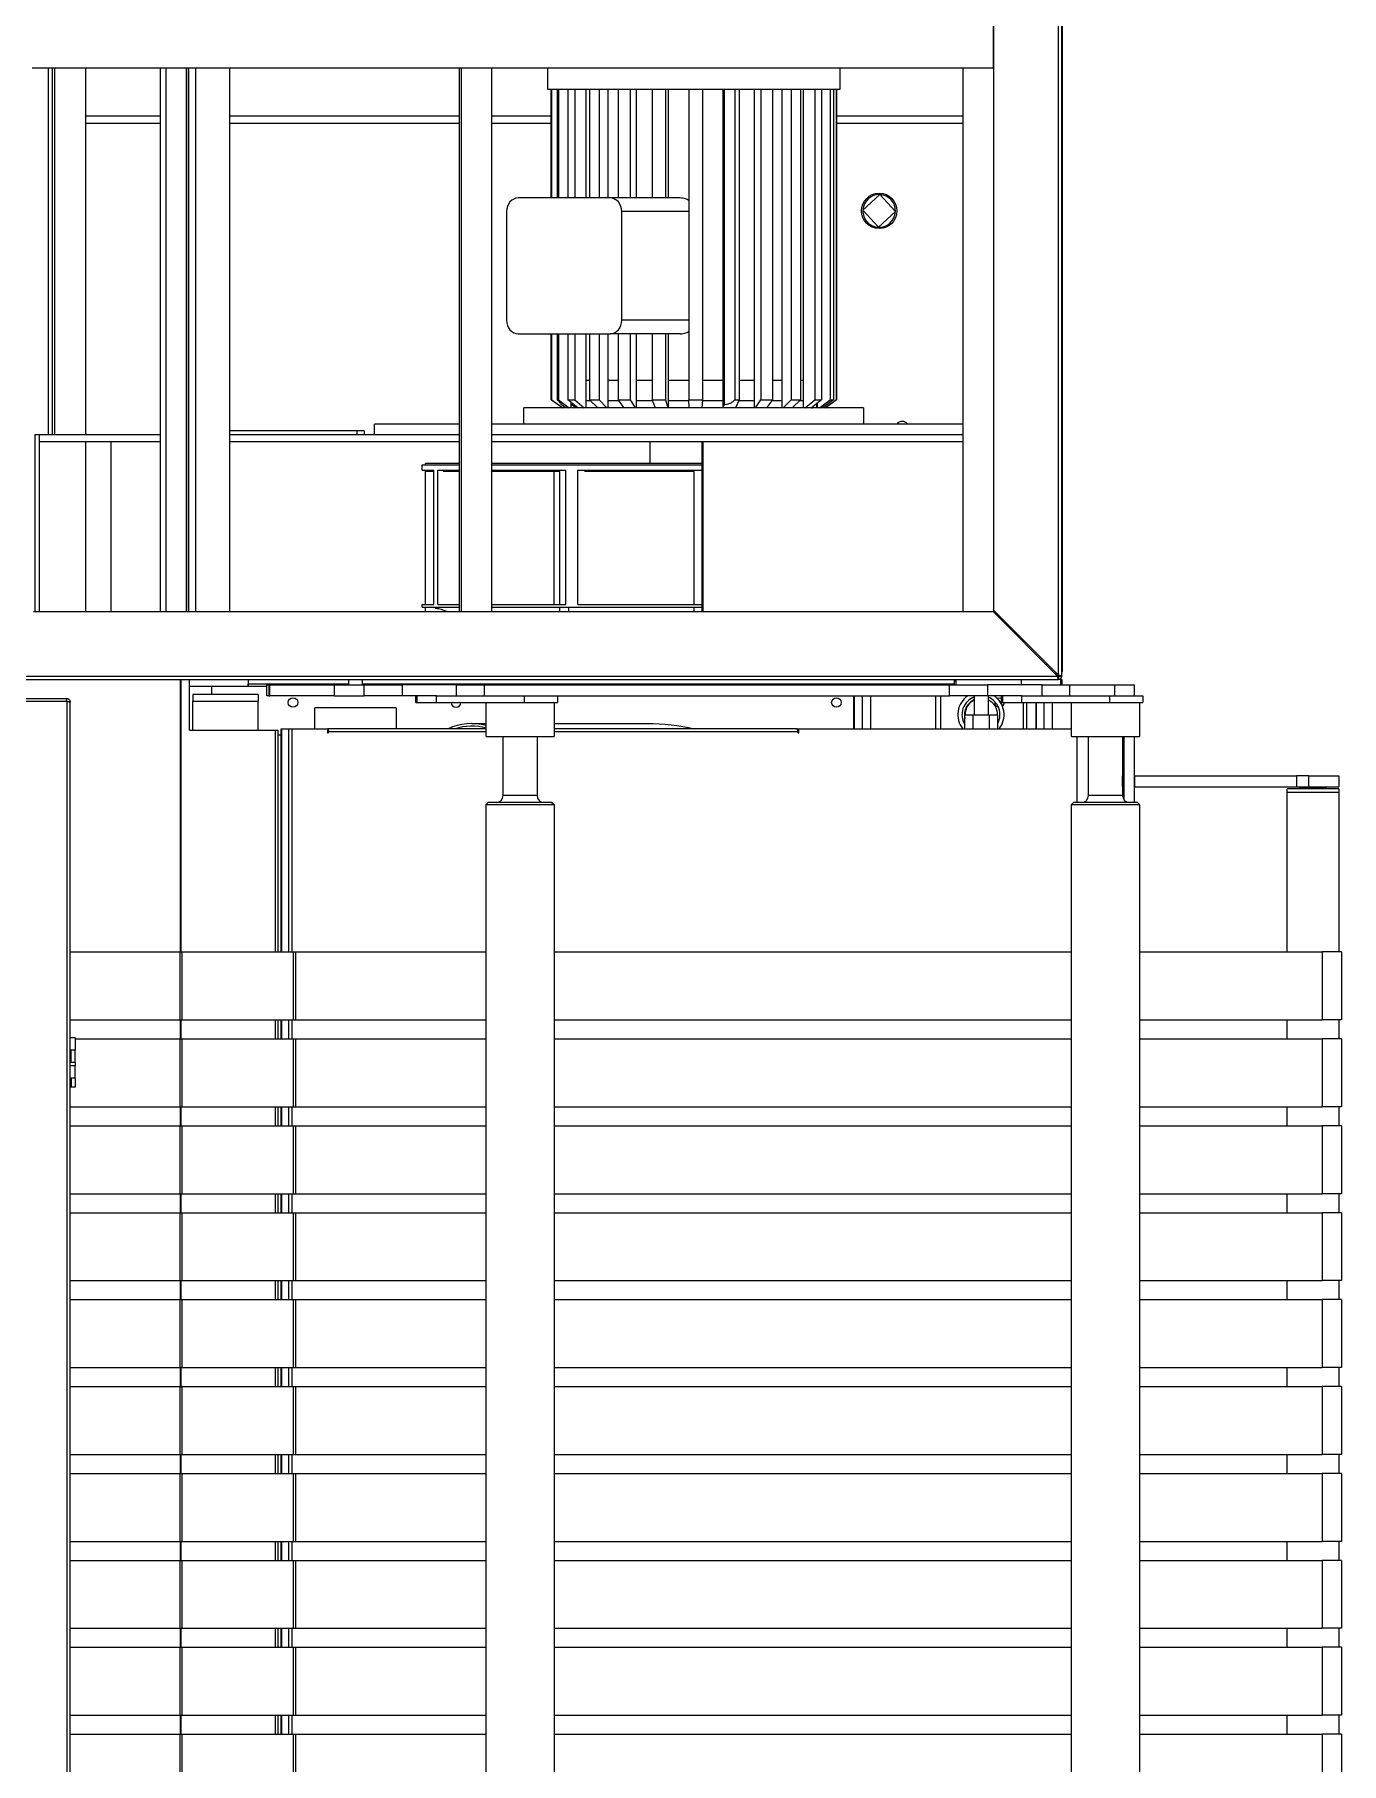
# Model space of a CAD drawing. Header units: millimetres. Extents: x 8553 to 64453, y 11523 to 72084.
# Drawn here: x 32838 to 33607, y 21706 to 22725 of the extents above; entities that cross this region are included whole.
import ezdxf

# ---------------------------------------------------------------- set-up
doc = ezdxf.new("R2010")
doc.units = ezdxf.units.MM
doc.layers.add('grey', color=254, linetype='Continuous')

msp = doc.modelspace()

# ---------------------------------------------------------------- linework, layer by layer
at = {"layer": 'grey', "linetype": 'Continuous', "lineweight": 15}
for p, q in [((33402.08, 22743.283), (33402.08, 22705.043)), ((33402.48, 22385.608), (33402.48, 22745.043)), ((33440.48, 22347.608), (33440.48, 22745.043)), ((33442.48, 22347.043), (33442.48, 22745.043)), ((33442.88, 22351.443), (33442.88, 22740.243)), ((33402.48, 22714.643), (33402.08, 22714.643)), ((33402.08, 22705.043), (32836.08, 22705.043)), ((32845.619, 22489.043), (32845.619, 22705.043)), ((32847.981, 22489.043), (32847.981, 22705.043)), ((32849.162, 22705.043), (32849.162, 22489.043)), ((32867.657, 22489.043), (32867.657, 22705.043)), ((32911.596, 22385.043), (32911.596, 22705.043)), ((32915.069, 22385.043), (32915.069, 22705.043)), ((32926.886, 22385.043), (32926.886, 22705.043)), ((32926.886, 22705.043), (32926.886, 22385.043)), ((32928.147, 22705.043), (32928.147, 22385.043)), ((32932.4, 22385.043), (32932.4, 22705.043)), ((32952.4, 22385.043), (32952.4, 22705.043)), ((33087.81, 22385.043), (33087.81, 22705.043)), ((33088.966, 22385.043), (33088.966, 22705.043)), ((33106.492, 22705.043), (33106.492, 22385.043)), ((33139.68, 22692.663), (33139.68, 22705.043)), ((33311.68, 22705.043), (33311.68, 22692.663)), ((33384.4, 22385.043), (33384.4, 22705.043)), ((33402.08, 22705.043), (33402.48, 22705.043)), ((33311.68, 22692.663), (33139.68, 22692.663)), ((33141.68, 22628.663), (33141.68, 22692.663)), ((33141.839, 22692.663), (33141.839, 22628.663)), ((33145.21, 22692.663), (33145.21, 22628.663)), ((33146.033, 22692.663), (33146.033, 22628.663)), ((33151.554, 22692.663), (33151.554, 22628.663)), ((33155.655, 22692.663), (33155.655, 22628.663)), ((33162.066, 22692.663), (33162.066, 22628.663)), ((33164.307, 22692.663), (33164.307, 22628.663)), ((33170.049, 22692.663), (33170.049, 22628.663)), ((33175.167, 22692.663), (33175.167, 22628.663)), ((33181.243, 22692.663), (33181.243, 22628.663)), ((33188.234, 22692.663), (33188.234, 22628.663)), ((33191.71, 22692.663), (33191.71, 22628.663)), ((33201.207, 22692.663), (33201.207, 22628.663)), ((33208.971, 22692.663), (33208.971, 22628.663)), ((33210.569, 22692.663), (33210.569, 22628.663)), ((33222.838, 22692.663), (33222.838, 22509.697)), ((33230.847, 22692.663), (33230.847, 22509.697)), ((33242.76, 22692.663), (33242.76, 22505.043)), ((33243.759, 22507.042), (33243.759, 22692.663)), ((33249.777, 22692.663), (33249.777, 22509.697)), ((33252.37, 22692.663), (33252.37, 22509.697)), ((33261.345, 22692.663), (33261.345, 22505.043)), ((33265.195, 22692.663), (33265.195, 22509.697)), ((33272.075, 22692.663), (33272.075, 22509.697)), ((33277.5, 22692.663), (33277.5, 22505.043)), ((33283.033, 22692.663), (33283.033, 22509.697)), ((33288.618, 22692.663), (33288.618, 22509.697)), ((33290.123, 22692.663), (33290.123, 22505.043)), ((33296.963, 22692.663), (33296.963, 22509.697)), ((33300.872, 22692.663), (33300.872, 22509.697)), ((33306.036, 22692.663), (33306.036, 22509.697)), ((33308.001, 22692.663), (33308.001, 22509.697)), ((33309.632, 22692.663), (33309.632, 22509.697)), ((33309.68, 22692.663), (33309.68, 22509.697)), ((32867.657, 22677.043), (32911.596, 22677.043)), ((32867.657, 22672.643), (32911.596, 22672.643)), ((32952.4, 22677.043), (33087.81, 22677.043)), ((32952.4, 22672.643), (33087.81, 22672.643)), ((33106.492, 22677.043), (33141.68, 22677.043)), ((33106.492, 22672.643), (33141.68, 22672.643)), ((33309.68, 22677.043), (33384.4, 22677.043)), ((33309.68, 22672.643), (33384.4, 22672.643)), ((33325.288, 22621.45), (33335.287, 22630.634)), ((33335.287, 22630.634), (33344.471, 22620.636)), ((33115.45, 22620.663), (33115.45, 22556.663)), ((33176.509, 22628.663), (33122.234, 22628.663)), ((33217.695, 22628.663), (33176.509, 22628.663)), ((33183.293, 22556.663), (33183.293, 22620.663)), ((33222.838, 22620.663), (33183.293, 22620.663)), ((33325.288, 22621.45), (33334.473, 22611.451)), ((33334.473, 22611.451), (33344.471, 22620.636)), ((33222.838, 22556.663), (33183.293, 22556.663)), ((33122.234, 22548.663), (33176.509, 22548.663)), ((33141.68, 22509.697), (33141.68, 22548.663)), ((33141.839, 22548.663), (33141.839, 22509.697)), ((33145.21, 22548.663), (33145.21, 22509.697)), ((33146.033, 22548.663), (33146.033, 22509.697)), ((33151.554, 22548.663), (33151.554, 22509.697)), ((33155.655, 22548.663), (33155.655, 22509.697)), ((33162.066, 22548.663), (33162.066, 22505.043)), ((33164.307, 22548.663), (33164.307, 22509.697)), ((33170.049, 22548.663), (33170.049, 22509.697)), ((33175.167, 22548.663), (33175.167, 22505.043)), ((33217.695, 22548.663), (33176.509, 22548.663)), ((33181.243, 22548.663), (33181.243, 22509.697)), ((33188.234, 22548.663), (33188.234, 22509.697)), ((33191.71, 22548.663), (33191.71, 22505.043)), ((33201.207, 22548.663), (33201.207, 22509.697)), ((33208.971, 22548.663), (33208.971, 22509.697)), ((33210.569, 22548.663), (33210.569, 22505.043)), ((33164.307, 22521.043), (33162.066, 22521.043)), ((33181.243, 22521.043), (33175.167, 22521.043)), ((33201.207, 22521.043), (33191.71, 22521.043)), ((33222.838, 22521.043), (33210.569, 22521.043)), ((33242.76, 22521.043), (33230.847, 22521.043)), ((33261.345, 22521.043), (33252.37, 22521.043)), ((33277.5, 22521.043), (33272.075, 22521.043)), ((33290.123, 22521.043), (33288.618, 22521.043)), ((33148.34, 22505.043), (33141.68, 22509.697)), ((33141.68, 22509.697), (33141.839, 22509.697)), ((33141.839, 22509.697), (33148.49, 22505.043)), ((33145.21, 22509.697), (33146.033, 22509.697)), ((33146.033, 22509.697), (33152.37, 22505.043)), ((33157.393, 22505.043), (33151.554, 22509.697)), ((33151.554, 22509.697), (33155.655, 22509.697)), ((33153.3, 22508.306), (33153.3, 22505.043)), ((33155.655, 22509.697), (33161.245, 22505.043)), ((33164.719, 22509.217), (33162.066, 22509.217)), ((33169.118, 22505.043), (33164.307, 22509.697)), ((33164.307, 22509.697), (33170.049, 22509.697)), ((33170.049, 22509.697), (33174.512, 22505.043)), ((33181.52, 22509.217), (33175.167, 22509.217)), ((33181.243, 22509.697), (33188.234, 22509.697)), ((33184.697, 22505.043), (33181.243, 22509.697)), ((33188.234, 22509.697), (33191.266, 22505.043)), ((33201.395, 22509.217), (33191.71, 22509.217)), ((33201.207, 22509.697), (33208.971, 22509.697)), ((33203.069, 22505.043), (33201.207, 22509.697)), ((33208.971, 22509.697), (33210.364, 22505.043)), ((33222.847, 22509.217), (33210.569, 22509.217)), ((33222.838, 22509.697), (33230.847, 22509.697)), ((33222.982, 22505.043), (33222.838, 22509.697)), ((33230.847, 22509.697), (33230.507, 22505.043)), ((33242.76, 22509.217), (33230.823, 22509.217)), ((33249.777, 22509.697), (33252.37, 22509.697)), ((33252.37, 22509.697), (33250.321, 22505.043)), ((33261.345, 22509.217), (33252.172, 22509.217)), ((33261.99, 22505.043), (33265.195, 22509.697)), ((33265.195, 22509.697), (33272.075, 22509.697)), ((33272.075, 22509.697), (33268.455, 22505.043)), ((33277.5, 22509.217), (33271.791, 22509.217)), ((33278.427, 22505.043), (33283.033, 22509.697)), ((33283.033, 22509.697), (33288.618, 22509.697)), ((33288.618, 22509.697), (33283.674, 22505.043)), ((33290.123, 22509.217), (33288.179, 22509.217)), ((33291.269, 22505.043), (33296.963, 22509.697)), ((33300.872, 22509.697), (33294.941, 22505.043)), ((33296.963, 22509.697), (33300.872, 22509.697)), ((33299.641, 22505.043), (33306.036, 22509.697)), ((33308.001, 22509.697), (33301.488, 22505.043)), ((33302.973, 22505.043), (33309.632, 22509.697)), ((33309.68, 22509.697), (33303.02, 22505.043)), ((33306.036, 22509.697), (33308.001, 22509.697)), ((33309.632, 22509.697), (33309.68, 22509.697)), ((33125.68, 22495.443), (33125.68, 22505.043)), ((33325.68, 22505.043), (33125.68, 22505.043)), ((33147.544, 22507.042), (33147.544, 22507.459)), ((33150.322, 22505.043), (33147.544, 22507.042)), ((33149.467, 22505.658), (33149.467, 22505.043)), ((33149.727, 22505.471), (33149.727, 22505.043)), ((33149.727, 22505.146), (33149.871, 22505.043)), ((33153.3, 22507.49), (33156.268, 22505.161)), ((33243.079, 22505.043), (33243.759, 22507.042)), ((33295.067, 22505.121), (33295.673, 22505.043)), ((33298.06, 22507.49), (33298.06, 22505.043)), ((33298.354, 22507.721), (33298.354, 22505.043)), ((33301.633, 22505.146), (33301.633, 22505.043)), ((33325.68, 22505.043), (33325.68, 22495.443)), ((32840.155, 22489.043), (32837.742, 22489.043)), ((32837.742, 22489.043), (32837.742, 22385.043)), ((32840.155, 22489.043), (32840.155, 22385.043)), ((32840.155, 22489.043), (32840.155, 22485.043)), ((32911.596, 22489.043), (32840.155, 22489.043)), ((33027.279, 22491.443), (32952.4, 22491.443)), ((33087.81, 22489.043), (32952.4, 22489.043)), ((33027.279, 22491.443), (33027.279, 22489.043)), ((33031.561, 22491.443), (33027.279, 22491.443)), ((33031.561, 22491.443), (33031.561, 22489.043)), ((33037.68, 22489.043), (33037.68, 22495.443)), ((33087.81, 22495.443), (33037.68, 22495.443)), ((33126.055, 22495.443), (33106.492, 22495.443)), ((33384.4, 22489.043), (33106.492, 22489.043)), ((33384.4, 22495.443), (33126.055, 22495.443)), ((32911.596, 22485.043), (32840.155, 22485.043)), ((32867.657, 22385.043), (32867.657, 22485.043)), ((32882.534, 22385.043), (32882.534, 22485.043)), ((33087.81, 22485.043), (32952.4, 22485.043)), ((33384.4, 22485.043), (33106.492, 22485.043)), ((33200.08, 22472.243), (33200.08, 22485.043)), ((33230.541, 22385.043), (33230.541, 22485.043)), ((33231.258, 22385.043), (33231.258, 22485.043)), ((33065.68, 22468.34), (33065.68, 22471.54)), ((33065.68, 22471.54), (33087.81, 22471.54)), ((33065.68, 22468.34), (33072.583, 22468.34)), ((33067.68, 22471.54), (33067.68, 22472.243)), ((33087.81, 22472.243), (33067.68, 22472.243)), ((33067.68, 22467.443), (33067.68, 22468.34)), ((33072.583, 22389.14), (33072.583, 22468.34)), ((33075.069, 22389.14), (33075.069, 22468.34)), ((33075.069, 22468.34), (33087.81, 22468.34)), ((33230.541, 22472.243), (33106.492, 22472.243)), ((33106.492, 22471.54), (33230.541, 22471.54)), ((33106.492, 22468.34), (33150.296, 22468.34)), ((33150.296, 22389.14), (33150.296, 22468.34)), ((33157.368, 22389.14), (33157.368, 22468.34)), ((33157.368, 22468.34), (33230.541, 22468.34)), ((33067.68, 22467.443), (33067.68, 22467.443)), ((33067.68, 22389.14), (33067.68, 22467.443)), ((33067.805, 22389.14), (33067.805, 22467.443)), ((33072.583, 22467.443), (33067.805, 22467.443)), ((33087.81, 22467.443), (33078.184, 22467.443)), ((33146.908, 22467.443), (33106.492, 22467.443)), ((33143.457, 22389.14), (33143.457, 22467.443)), ((33146.908, 22389.14), (33146.908, 22467.443)), ((33225.944, 22467.443), (33161.44, 22467.443)), ((33225.944, 22389.14), (33225.944, 22467.443)), ((33065.68, 22387.54), (33065.68, 22389.14)), ((33065.68, 22389.14), (33072.583, 22389.14)), ((33065.68, 22387.54), (33087.81, 22387.54)), ((33067.68, 22385.043), (33067.68, 22387.45)), ((33067.805, 22385.043), (33067.805, 22387.541)), ((33075.069, 22389.14), (33087.81, 22389.14)), ((33106.492, 22389.14), (33150.296, 22389.14)), ((33106.492, 22387.54), (33230.541, 22387.54)), ((33146.908, 22385.043), (33146.908, 22387.541)), ((33152.181, 22385.043), (33152.181, 22387.541)), ((33157.368, 22389.14), (33230.541, 22389.14)), ((33225.944, 22385.043), (33225.944, 22387.541)), ((32836.88, 22385.043), (33401.914, 22385.043)), ((33402.48, 22385.043), (33401.914, 22385.043)), ((33439.914, 22347.043), (33401.914, 22385.043)), ((33402.48, 22385.608), (33402.48, 22385.043)), ((33402.48, 22385.608), (33440.48, 22347.608)), ((33414.714, 22372.243), (33415.846, 22372.243)), ((32763.311, 22347.043), (33439.914, 22347.043)), ((33434.246, 22353.843), (33433.114, 22353.843)), ((33439.686, 22348.403), (33438.554, 22348.403)), ((33440.48, 22346.643), (33440.48, 22345.043)), ((33440.88, 22347.043), (33442.48, 22347.043)), ((32756.48, 22345.043), (33440.48, 22345.043)), ((32923.311, 22345.043), (32923.311, 22184.477)), ((32923.575, 22345.043), (32923.575, 22184.477)), ((32928.747, 22315.073), (32928.747, 22345.043)), ((32928.747, 22341.043), (32941.68, 22341.043)), ((32969.112, 22336.243), (32930.712, 22336.243)), ((32930.712, 22336.243), (32930.712, 22332.243)), ((32941.68, 22341.043), (32941.68, 22336.243)), ((32941.68, 22341.043), (32974.231, 22341.043)), ((32963.28, 22345.043), (32963.28, 22341.043)), ((32963.28, 22341.043), (32963.28, 22342.403)), ((32963.28, 22342.403), (33022.48, 22342.403)), ((32969.112, 22336.243), (32969.112, 22332.243)), ((32974.231, 22335.443), (32974.231, 22341.843)), ((32974.231, 22341.843), (32975.518, 22341.843)), ((32975.518, 22335.443), (32974.231, 22335.443)), ((32975.518, 22341.843), (32975.518, 22335.443)), ((32975.518, 22341.843), (32976.121, 22341.843)), ((32975.518, 22335.443), (32976.121, 22335.443)), ((32976.121, 22335.443), (32976.121, 22341.843)), ((32976.121, 22341.843), (33013.985, 22341.843)), ((33013.985, 22335.443), (32976.121, 22335.443)), ((33013.985, 22341.843), (33013.985, 22335.443)), ((33013.985, 22341.843), (33031.531, 22341.843)), ((33013.985, 22335.443), (33031.531, 22335.443)), ((33022.48, 22341.843), (33022.48, 22345.043)), ((33030.48, 22345.043), (33030.48, 22341.843)), ((33030.48, 22342.403), (33379.28, 22342.403)), ((33031.531, 22335.443), (33031.531, 22341.843)), ((33031.531, 22341.843), (33053.935, 22341.843)), ((33053.935, 22335.443), (33031.531, 22335.443)), ((33053.935, 22341.843), (33053.935, 22335.443)), ((33086.042, 22341.843), (33053.935, 22341.843)), ((33064.382, 22335.443), (33053.935, 22335.443)), ((33062.071, 22331.443), (33062.071, 22335.443)), ((33062.62, 22331.443), (33062.62, 22335.443)), ((33062.662, 22335.443), (33062.662, 22331.443)), ((33074.093, 22335.443), (33064.382, 22335.443)), ((33074.093, 22331.443), (33074.093, 22335.443)), ((33074.093, 22335.443), (33125.789, 22335.443)), ((33086.042, 22335.443), (33086.042, 22341.843)), ((33086.042, 22341.843), (33102.166, 22341.843)), ((33102.166, 22341.843), (33102.166, 22335.443)), ((33102.166, 22341.843), (33376.294, 22341.843)), ((33125.789, 22335.443), (33125.789, 22331.443)), ((33125.789, 22335.443), (33145.385, 22335.443)), ((33145.385, 22335.443), (33145.385, 22331.443)), ((33145.385, 22335.443), (33376.294, 22335.443)), ((33320.024, 22315.873), (33320.024, 22335.443)), ((33320.193, 22335.443), (33320.193, 22315.873)), ((33324.799, 22335.443), (33324.799, 22315.873)), ((33329.781, 22335.443), (33329.781, 22315.873)), ((33368.088, 22335.443), (33368.088, 22315.873)), ((33370.937, 22335.443), (33370.937, 22315.873)), ((33376.294, 22335.443), (33376.294, 22341.843)), ((33376.294, 22341.843), (33398.699, 22341.843)), ((33398.699, 22335.443), (33376.294, 22335.443)), ((33379.28, 22342.403), (33379.28, 22345.043)), ((33379.28, 22344.243), (33380.08, 22344.243)), ((33379.28, 22341.843), (33379.28, 22342.403)), ((33380.08, 22345.043), (33380.08, 22341.843)), ((33391.04, 22324.243), (33391.04, 22335.443)), ((33398.699, 22341.843), (33398.699, 22335.443)), ((33430.805, 22341.843), (33398.699, 22341.843)), ((33409.145, 22335.443), (33398.699, 22335.443)), ((33399.04, 22335.443), (33399.04, 22324.243)), ((33406.834, 22331.443), (33406.834, 22335.443)), ((33407.383, 22331.443), (33407.383, 22335.443)), ((33407.426, 22335.443), (33407.426, 22331.443)), ((33418.857, 22335.443), (33409.145, 22335.443)), ((33418.48, 22345.043), (33418.48, 22341.843)), ((33418.857, 22331.443), (33418.857, 22335.443)), ((33418.857, 22335.443), (33470.553, 22335.443)), ((33430.805, 22335.443), (33430.805, 22341.843)), ((33430.805, 22341.843), (33446.929, 22341.843)), ((33441.68, 22345.043), (33440.48, 22345.043)), ((33441.68, 22345.043), (33442.48, 22345.043)), ((33441.68, 22345.043), (33441.68, 22341.843)), ((33442.48, 22345.043), (33442.48, 22341.843)), ((33446.929, 22341.843), (33446.929, 22335.443)), ((33446.929, 22341.843), (33473.669, 22341.843)), ((33470.553, 22335.443), (33470.553, 22331.443)), ((33470.553, 22335.443), (33490.148, 22335.443)), ((33473.669, 22335.443), (33473.669, 22341.843)), ((33473.669, 22341.843), (33485.064, 22341.843)), ((33485.064, 22341.843), (33485.064, 22335.443)), ((33490.148, 22335.443), (33490.148, 22331.443)), ((32812.48, 22333.843), (32856.48, 22333.843)), ((32812.48, 22332.243), (32856.48, 22332.243)), ((32856.48, 22331.96), (32812.48, 22331.96)), ((32856.48, 22332.243), (32856.48, 22333.843)), ((32856.48, 22331.96), (32856.48, 19578.926)), ((32858.48, 22331.843), (32857.357, 22331.843)), ((32858.48, 22331.843), (32858.48, 22331.56)), ((32858.48, 19579.326), (32858.48, 22331.56)), ((32930.712, 22315.073), (32930.712, 22332.243)), ((32930.712, 22332.243), (32969.112, 22332.243)), ((32969.112, 22315.073), (32969.112, 22332.243)), ((33002.48, 22315.873), (33002.48, 22328.243)), ((33050.48, 22328.243), (33002.48, 22328.243)), ((33050.48, 22328.243), (33050.48, 22315.873)), ((33062.071, 22331.443), (33062.62, 22331.443)), ((33062.62, 22331.443), (33062.662, 22331.443)), ((33062.662, 22331.443), (33074.093, 22331.443)), ((33074.093, 22331.443), (33125.789, 22331.443)), ((33103.385, 22311.443), (33103.385, 22331.443)), ((33125.789, 22331.443), (33145.385, 22331.443)), ((33143.385, 22331.443), (33143.385, 22311.443)), ((33406.834, 22331.443), (33407.383, 22331.443)), ((33407.383, 22331.443), (33407.426, 22331.443)), ((33407.426, 22331.443), (33418.857, 22331.443)), ((33418.857, 22331.443), (33470.553, 22331.443)), ((33419.68, 22331.443), (33419.68, 22315.873)), ((33421.68, 22331.443), (33421.68, 22315.873)), ((33427.284, 22315.873), (33427.284, 22331.443)), ((33427.453, 22315.873), (33427.453, 22331.443)), ((33432.059, 22315.873), (33432.059, 22331.443)), ((33437.041, 22315.873), (33437.041, 22331.443)), ((33448.148, 22311.443), (33448.148, 22331.443)), ((33470.553, 22331.443), (33490.148, 22331.443)), ((33488.148, 22331.443), (33488.148, 22311.443)), ((32928.747, 22315.073), (32979.227, 22315.073)), ((32979.227, 22315.073), (32980.747, 22315.073)), ((32979.227, 22315.073), (32979.227, 22184.477)), ((32980.747, 22315.073), (32980.747, 22184.477)), ((32982.756, 22184.477), (32982.756, 22315.873)), ((32982.756, 22315.873), (32982.821, 22315.873)), ((32982.821, 22315.873), (32987.093, 22315.873)), ((32982.821, 22315.873), (32982.821, 22184.477)), ((32987.093, 22315.873), (32989.078, 22315.873)), ((32987.093, 22315.873), (32987.093, 22184.477)), ((32989.078, 22315.873), (33009.999, 22315.873)), ((32989.078, 22315.873), (32989.078, 22184.477)), ((33009.999, 22315.873), (33009.999, 22313.673)), ((33009.999, 22315.873), (33010.126, 22315.873)), ((33103.385, 22315.873), (33010.126, 22315.873)), ((33010.126, 22314.673), (33010.126, 22315.873)), ((33094.931, 22319.09), (33103.385, 22319.09)), ((33143.385, 22319.09), (33198.168, 22319.09)), ((33286.515, 22315.873), (33143.385, 22315.873)), ((33287.203, 22315.873), (33287.54, 22315.873)), ((33287.203, 22313.673), (33287.203, 22315.873)), ((33287.54, 22315.873), (33448.148, 22315.873)), ((33287.54, 22313.673), (33287.54, 22315.873)), ((33385.341, 22315.873), (33385.341, 22324.243)), ((33385.341, 22324.243), (33390.206, 22324.243)), ((33390.206, 22315.873), (33390.206, 22324.243)), ((33390.206, 22324.243), (33399.906, 22324.243)), ((33399.906, 22315.873), (33399.906, 22324.243)), ((33399.906, 22324.243), (33404.74, 22324.243)), ((33404.74, 22315.873), (33404.74, 22324.243)), ((32982.756, 22312.273), (32980.747, 22312.273)), ((33009.999, 22314.673), (33010.126, 22314.673)), ((33009.999, 22313.673), (33010.575, 22313.673)), ((33010.238, 22314.273), (33010.575, 22314.273)), ((33010.238, 22313.673), (33010.238, 22314.273)), ((33010.575, 22313.673), (33010.575, 22314.273)), ((33010.575, 22314.273), (33103.385, 22314.273)), ((33103.385, 22311.443), (33143.385, 22311.443)), ((33113.385, 22311.382), (33113.445, 22311.443)), ((33113.385, 22276.582), (33113.385, 22311.382)), ((33113.385, 22311.382), (33113.632, 22311.382)), ((33113.632, 22311.382), (33133.385, 22311.382)), ((33133.324, 22311.443), (33133.385, 22311.382)), ((33133.385, 22311.382), (33133.385, 22276.582)), ((33143.385, 22314.273), (33286.965, 22314.273)), ((33286.965, 22314.273), (33286.965, 22313.673)), ((33286.965, 22313.673), (33287.54, 22313.673)), ((33448.148, 22311.443), (33488.148, 22311.443)), ((33451.263, 22311.443), (33451.263, 22272.582)), ((33458.148, 22311.382), (33458.208, 22311.443)), ((33458.148, 22276.582), (33458.148, 22311.382)), ((33458.148, 22311.382), (33458.395, 22311.382)), ((33458.395, 22311.382), (33478.148, 22311.382)), ((33478.088, 22311.443), (33478.148, 22311.382)), ((33478.148, 22311.382), (33478.148, 22276.582)), ((33478.196, 22311.443), (33478.196, 22275.962)), ((33479.178, 22273.902), (33479.178, 22311.443)), ((33485.308, 22272.582), (33485.308, 22311.443)), ((33478.257, 22288.243), (33478.196, 22288.243)), ((33478.257, 22281.843), (33478.257, 22288.243)), ((33485.308, 22288.243), (33485.308, 22281.843)), ((33485.308, 22288.243), (33580.659, 22288.243)), ((33580.659, 22288.243), (33580.659, 22281.843)), ((33587.891, 22288.243), (33580.659, 22288.243)), ((33587.891, 22281.843), (33587.891, 22288.243)), ((33587.891, 22288.243), (33605.586, 22288.243)), ((33605.586, 22288.243), (33605.586, 22281.843)), ((33113.632, 22276.582), (33113.385, 22276.582)), ((33133.385, 22276.582), (33113.632, 22276.582)), ((33458.395, 22276.582), (33458.148, 22276.582)), ((33478.148, 22276.582), (33458.395, 22276.582)), ((33478.196, 22281.843), (33478.257, 22281.843)), ((33485.308, 22281.843), (33580.659, 22281.843)), ((33575.186, 22184.477), (33575.186, 22280.643)), ((33580.15, 22280.643), (33575.186, 22280.643)), ((33575.186, 22184.477), (33575.186, 22278.386)), ((33594.762, 22278.386), (33575.186, 22278.386)), ((33605.586, 22280.643), (33580.15, 22280.643)), ((33580.659, 22281.843), (33587.891, 22281.843)), ((33582.586, 22281.443), (33582.986, 22281.843)), ((33582.586, 22280.643), (33582.586, 22281.443)), ((33589.609, 22281.443), (33582.586, 22281.443)), ((33587.891, 22281.843), (33605.586, 22281.843)), ((33598.186, 22281.443), (33589.609, 22281.443)), ((33605.586, 22278.386), (33594.762, 22278.386)), ((33597.786, 22281.843), (33598.186, 22281.443)), ((33598.186, 22281.443), (33598.186, 22280.643)), ((33605.586, 22280.643), (33605.586, 22184.477)), ((33605.586, 22278.386), (33605.586, 22184.477)), ((33103.385, 22271.382), (33104.585, 22272.582)), ((33103.385, 19649.782), (33103.385, 22271.382)), ((33103.385, 22271.382), (33103.879, 22271.382)), ((33103.879, 22271.382), (33143.385, 22271.382)), ((33105.049, 22272.582), (33104.585, 22272.582)), ((33142.185, 22272.582), (33105.049, 22272.582)), ((33142.185, 22272.582), (33143.385, 22271.382)), ((33143.385, 22271.382), (33143.385, 19649.782)), ((33448.148, 22271.382), (33449.348, 22272.582)), ((33448.148, 19649.782), (33448.148, 22271.382)), ((33448.148, 22271.382), (33448.642, 22271.382)), ((33448.642, 22271.382), (33488.148, 22271.382)), ((33449.813, 22272.582), (33449.348, 22272.582)), ((33486.948, 22272.582), (33449.813, 22272.582)), ((33486.948, 22272.582), (33488.148, 22271.382)), ((33488.148, 22271.382), (33488.148, 19649.782)), ((32858.48, 22184.477), (32923.039, 22184.477)), ((32923.039, 22184.477), (32923.039, 22144.477)), ((32923.039, 22184.477), (32924.202, 22184.477)), ((32924.202, 22184.477), (32924.202, 22144.477)), ((32924.202, 22184.477), (32989.705, 22184.477)), ((32989.705, 22184.477), (32989.705, 22144.477)), ((32989.705, 22184.477), (32991.147, 22184.477)), ((32991.147, 22184.477), (32991.147, 22144.477)), ((32991.147, 22184.477), (33103.385, 22184.477)), ((33143.385, 22184.477), (33448.148, 22184.477)), ((33488.148, 22184.477), (33595.718, 22184.477)), ((33595.718, 22184.477), (33595.718, 22144.477)), ((33607.081, 22184.477), (33595.718, 22184.477)), ((33607.081, 22184.477), (33607.081, 22144.477)), ((32858.48, 22144.477), (32923.039, 22144.477)), ((32923.039, 22144.477), (32924.202, 22144.477)), ((32923.311, 22144.477), (32923.311, 22133.277)), ((32923.575, 22144.477), (32923.575, 22133.277)), ((32924.202, 22144.477), (32989.705, 22144.477)), ((32979.227, 22144.477), (32979.227, 22133.277)), ((32980.747, 22144.477), (32980.747, 22133.277)), ((32982.756, 22133.277), (32982.756, 22144.477)), ((32982.821, 22144.477), (32982.821, 22133.277)), ((32987.093, 22144.477), (32987.093, 22133.277)), ((32989.078, 22144.477), (32989.078, 22133.277)), ((32989.705, 22144.477), (32991.147, 22144.477)), ((32991.147, 22144.477), (33103.385, 22144.477)), ((33143.385, 22144.477), (33448.148, 22144.477)), ((33488.148, 22144.477), (33595.718, 22144.477)), ((33575.186, 22133.277), (33575.186, 22144.477)), ((33575.186, 22133.277), (33575.186, 22144.477)), ((33607.081, 22144.477), (33595.718, 22144.477)), ((33605.586, 22144.477), (33605.586, 22133.277)), ((33605.586, 22144.477), (33605.586, 22133.277)), ((32859.098, 22133.983), (32858.48, 22133.896)), ((32861.498, 22133.983), (32859.098, 22133.983)), ((32861.498, 22133.983), (32861.498, 22126.628)), ((32861.498, 22133.277), (32923.039, 22133.277)), ((32923.039, 22133.277), (32923.039, 22093.277)), ((32923.039, 22133.277), (32924.202, 22133.277)), ((32924.202, 22133.277), (32924.202, 22093.277)), ((32924.202, 22133.277), (32989.705, 22133.277)), ((32989.705, 22133.277), (32989.705, 22093.277)), ((32989.705, 22133.277), (32991.147, 22133.277)), ((32991.147, 22133.277), (32991.147, 22093.277)), ((32991.147, 22133.277), (33103.385, 22133.277)), ((33143.385, 22133.277), (33448.148, 22133.277)), ((33488.148, 22133.277), (33595.718, 22133.277)), ((33595.718, 22133.277), (33595.718, 22093.277)), ((33607.081, 22133.277), (33595.718, 22133.277)), ((33607.081, 22133.277), (33607.081, 22093.277)), ((32859.098, 22126.628), (32858.48, 22126.716)), ((32861.498, 22126.628), (32859.098, 22126.628)), ((32859.098, 22119.46), (32859.098, 22126.628)), ((32861.498, 22119.46), (32861.498, 22126.628)), ((32859.098, 22119.46), (32858.48, 22119.548)), ((32861.498, 22117.468), (32858.48, 22117.468)), ((32861.498, 22119.46), (32859.098, 22119.46)), ((32861.498, 22119.46), (32861.498, 22117.468)), ((32861.498, 22110.079), (32861.498, 22117.468)), ((32861.498, 22110.079), (32858.48, 22110.079)), ((32859.098, 22104.902), (32858.48, 22104.99)), ((32859.098, 22110.079), (32859.098, 22104.902)), ((32861.498, 22104.902), (32859.098, 22104.902)), ((32861.498, 22110.079), (32861.498, 22104.902)), ((32858.48, 22093.277), (32923.039, 22093.277)), ((32923.039, 22093.277), (32924.202, 22093.277)), ((32923.311, 22093.277), (32923.311, 22082.077)), ((32923.575, 22093.277), (32923.575, 22082.077)), ((32924.202, 22093.277), (32989.705, 22093.277)), ((32979.227, 22093.277), (32979.227, 22082.077)), ((32980.747, 22093.277), (32980.747, 22082.077)), ((32982.756, 22082.077), (32982.756, 22093.277)), ((32982.821, 22093.277), (32982.821, 22082.077)), ((32987.093, 22093.277), (32987.093, 22082.077)), ((32989.078, 22093.277), (32989.078, 22082.077)), ((32989.705, 22093.277), (32991.147, 22093.277)), ((32991.147, 22093.277), (33103.385, 22093.277)), ((33143.385, 22093.277), (33448.148, 22093.277)), ((33488.148, 22093.277), (33595.718, 22093.277)), ((33575.186, 22082.077), (33575.186, 22093.277)), ((33575.186, 22082.077), (33575.186, 22093.277)), ((33607.081, 22093.277), (33595.718, 22093.277)), ((33605.586, 22093.277), (33605.586, 22082.077)), ((33605.586, 22093.277), (33605.586, 22082.077)), ((32858.48, 22082.077), (32923.039, 22082.077)), ((32923.039, 22082.077), (32923.039, 22042.077)), ((32923.039, 22082.077), (32924.202, 22082.077)), ((32924.202, 22082.077), (32924.202, 22042.077)), ((32924.202, 22082.077), (32989.705, 22082.077)), ((32989.705, 22082.077), (32989.705, 22042.077)), ((32989.705, 22082.077), (32991.147, 22082.077)), ((32991.147, 22082.077), (32991.147, 22042.077)), ((32991.147, 22082.077), (33103.385, 22082.077)), ((33143.385, 22082.077), (33448.148, 22082.077)), ((33488.148, 22082.077), (33595.718, 22082.077)), ((33595.718, 22082.077), (33595.718, 22042.077)), ((33607.081, 22082.077), (33595.718, 22082.077)), ((33607.081, 22082.077), (33607.081, 22042.077)), ((32858.48, 22042.077), (32923.039, 22042.077)), ((32923.039, 22042.077), (32924.202, 22042.077)), ((32923.311, 22042.077), (32923.311, 22030.877)), ((32923.575, 22042.077), (32923.575, 22030.877)), ((32924.202, 22042.077), (32989.705, 22042.077)), ((32979.227, 22042.077), (32979.227, 22030.877)), ((32980.747, 22042.077), (32980.747, 22030.877)), ((32982.756, 22030.877), (32982.756, 22042.077)), ((32982.821, 22042.077), (32982.821, 22030.877)), ((32987.093, 22042.077), (32987.093, 22030.877)), ((32989.078, 22042.077), (32989.078, 22030.877)), ((32989.705, 22042.077), (32991.147, 22042.077)), ((32991.147, 22042.077), (33103.385, 22042.077)), ((33143.385, 22042.077), (33448.148, 22042.077)), ((33488.148, 22042.077), (33595.718, 22042.077)), ((33575.186, 22030.877), (33575.186, 22042.077)), ((33575.186, 22030.877), (33575.186, 22042.077)), ((33607.081, 22042.077), (33595.718, 22042.077)), ((33605.586, 22042.077), (33605.586, 22030.877)), ((33605.586, 22042.077), (33605.586, 22030.877)), ((32858.48, 22030.877), (32923.039, 22030.877)), ((32923.039, 22030.877), (32923.039, 21990.877)), ((32923.039, 22030.877), (32924.202, 22030.877)), ((32924.202, 22030.877), (32924.202, 21990.877)), ((32924.202, 22030.877), (32989.705, 22030.877)), ((32989.705, 22030.877), (32989.705, 21990.877)), ((32989.705, 22030.877), (32991.147, 22030.877)), ((32991.147, 22030.877), (32991.147, 21990.877)), ((32991.147, 22030.877), (33103.385, 22030.877)), ((33143.385, 22030.877), (33448.148, 22030.877)), ((33488.148, 22030.877), (33595.718, 22030.877)), ((33595.718, 22030.877), (33595.718, 21990.877)), ((33607.081, 22030.877), (33595.718, 22030.877)), ((33607.081, 22030.877), (33607.081, 21990.877)), ((32858.48, 21990.877), (32923.039, 21990.877)), ((32923.039, 21990.877), (32924.202, 21990.877)), ((32923.311, 21990.877), (32923.311, 21979.677)), ((32923.575, 21990.877), (32923.575, 21979.677)), ((32924.202, 21990.877), (32989.705, 21990.877)), ((32979.227, 21990.877), (32979.227, 21979.677)), ((32980.747, 21990.877), (32980.747, 21979.677)), ((32982.756, 21979.677), (32982.756, 21990.877)), ((32982.821, 21990.877), (32982.821, 21979.677)), ((32987.093, 21990.877), (32987.093, 21979.677)), ((32989.078, 21990.877), (32989.078, 21979.677)), ((32989.705, 21990.877), (32991.147, 21990.877)), ((32991.147, 21990.877), (33103.385, 21990.877)), ((33143.385, 21990.877), (33448.148, 21990.877)), ((33488.148, 21990.877), (33595.718, 21990.877)), ((33575.186, 21979.677), (33575.186, 21990.877)), ((33575.186, 21979.677), (33575.186, 21990.877)), ((33607.081, 21990.877), (33595.718, 21990.877)), ((33605.586, 21990.877), (33605.586, 21979.677)), ((33605.586, 21990.877), (33605.586, 21979.677)), ((32858.48, 21979.677), (32923.039, 21979.677)), ((32923.039, 21979.677), (32923.039, 21939.677)), ((32923.039, 21979.677), (32924.202, 21979.677)), ((32924.202, 21979.677), (32924.202, 21939.677)), ((32924.202, 21979.677), (32989.705, 21979.677)), ((32989.705, 21979.677), (32989.705, 21939.677)), ((32989.705, 21979.677), (32991.147, 21979.677)), ((32991.147, 21979.677), (32991.147, 21939.677)), ((32991.147, 21979.677), (33103.385, 21979.677)), ((33143.385, 21979.677), (33448.148, 21979.677)), ((33488.148, 21979.677), (33595.718, 21979.677)), ((33595.718, 21979.677), (33595.718, 21939.677)), ((33607.081, 21979.677), (33595.718, 21979.677)), ((33607.081, 21979.677), (33607.081, 21939.677)), ((32858.48, 21939.677), (32923.039, 21939.677)), ((32923.039, 21939.677), (32924.202, 21939.677)), ((32923.311, 21939.677), (32923.311, 21928.477)), ((32923.575, 21939.677), (32923.575, 21928.477)), ((32924.202, 21939.677), (32989.705, 21939.677)), ((32979.227, 21939.677), (32979.227, 21928.477)), ((32980.747, 21939.677), (32980.747, 21928.477)), ((32982.756, 21928.477), (32982.756, 21939.677)), ((32982.821, 21939.677), (32982.821, 21928.477)), ((32987.093, 21939.677), (32987.093, 21928.477)), ((32989.078, 21939.677), (32989.078, 21928.477)), ((32989.705, 21939.677), (32991.147, 21939.677)), ((32991.147, 21939.677), (33103.385, 21939.677)), ((33143.385, 21939.677), (33448.148, 21939.677)), ((33488.148, 21939.677), (33595.718, 21939.677)), ((33575.186, 21928.477), (33575.186, 21939.677)), ((33575.186, 21928.477), (33575.186, 21939.677)), ((33607.081, 21939.677), (33595.718, 21939.677)), ((33605.586, 21939.677), (33605.586, 21928.477)), ((33605.586, 21939.677), (33605.586, 21928.477)), ((32858.48, 21928.477), (32923.039, 21928.477)), ((32923.039, 21928.477), (32923.039, 21888.477)), ((32923.039, 21928.477), (32924.202, 21928.477)), ((32924.202, 21928.477), (32924.202, 21888.477)), ((32924.202, 21928.477), (32989.705, 21928.477)), ((32989.705, 21928.477), (32989.705, 21888.477)), ((32989.705, 21928.477), (32991.147, 21928.477)), ((32991.147, 21928.477), (32991.147, 21888.477)), ((32991.147, 21928.477), (33103.385, 21928.477)), ((33143.385, 21928.477), (33448.148, 21928.477)), ((33488.148, 21928.477), (33595.718, 21928.477)), ((33595.718, 21928.477), (33595.718, 21888.477)), ((33607.081, 21928.477), (33595.718, 21928.477)), ((33607.081, 21928.477), (33607.081, 21888.477)), ((32858.48, 21888.477), (32923.039, 21888.477)), ((32923.039, 21888.477), (32924.202, 21888.477)), ((32923.311, 21888.477), (32923.311, 21877.277)), ((32923.575, 21888.477), (32923.575, 21877.277)), ((32924.202, 21888.477), (32989.705, 21888.477)), ((32979.227, 21888.477), (32979.227, 21877.277)), ((32980.747, 21888.477), (32980.747, 21877.277)), ((32982.756, 21877.277), (32982.756, 21888.477)), ((32982.821, 21888.477), (32982.821, 21877.277)), ((32987.093, 21888.477), (32987.093, 21877.277)), ((32989.078, 21888.477), (32989.078, 21877.277)), ((32989.705, 21888.477), (32991.147, 21888.477)), ((32991.147, 21888.477), (33103.385, 21888.477)), ((33143.385, 21888.477), (33448.148, 21888.477)), ((33488.148, 21888.477), (33595.718, 21888.477)), ((33575.186, 21877.277), (33575.186, 21888.477)), ((33575.186, 21877.277), (33575.186, 21888.477)), ((33607.081, 21888.477), (33595.718, 21888.477)), ((33605.586, 21888.477), (33605.586, 21877.277)), ((33605.586, 21888.477), (33605.586, 21877.277)), ((32858.48, 21877.277), (32923.039, 21877.277)), ((32923.039, 21877.277), (32923.039, 21837.277)), ((32923.039, 21877.277), (32924.202, 21877.277)), ((32924.202, 21877.277), (32924.202, 21837.277)), ((32924.202, 21877.277), (32989.705, 21877.277)), ((32989.705, 21877.277), (32989.705, 21837.277)), ((32989.705, 21877.277), (32991.147, 21877.277)), ((32991.147, 21877.277), (32991.147, 21837.277)), ((32991.147, 21877.277), (33103.385, 21877.277)), ((33143.385, 21877.277), (33448.148, 21877.277)), ((33488.148, 21877.277), (33595.718, 21877.277)), ((33595.718, 21877.277), (33595.718, 21837.277)), ((33607.081, 21877.277), (33595.718, 21877.277)), ((33607.081, 21877.277), (33607.081, 21837.277)), ((32858.48, 21837.277), (32923.039, 21837.277)), ((32923.039, 21837.277), (32924.202, 21837.277)), ((32923.311, 21837.277), (32923.311, 21826.077)), ((32923.575, 21837.277), (32923.575, 21826.077)), ((32924.202, 21837.277), (32989.705, 21837.277)), ((32979.227, 21837.277), (32979.227, 21826.077)), ((32980.747, 21837.277), (32980.747, 21826.077)), ((32982.756, 21826.077), (32982.756, 21837.277)), ((32982.821, 21837.277), (32982.821, 21826.077)), ((32987.093, 21837.277), (32987.093, 21826.077)), ((32989.078, 21837.277), (32989.078, 21826.077)), ((32989.705, 21837.277), (32991.147, 21837.277)), ((32991.147, 21837.277), (33103.385, 21837.277)), ((33143.385, 21837.277), (33448.148, 21837.277)), ((33488.148, 21837.277), (33595.718, 21837.277)), ((33575.186, 21826.077), (33575.186, 21837.277)), ((33575.186, 21826.077), (33575.186, 21837.277)), ((33607.081, 21837.277), (33595.718, 21837.277)), ((33605.586, 21837.277), (33605.586, 21826.077)), ((33605.586, 21837.277), (33605.586, 21826.077)), ((32858.48, 21826.077), (32923.039, 21826.077)), ((32923.039, 21826.077), (32923.039, 21786.077)), ((32923.039, 21826.077), (32924.202, 21826.077)), ((32924.202, 21826.077), (32924.202, 21786.077)), ((32924.202, 21826.077), (32989.705, 21826.077)), ((32989.705, 21826.077), (32989.705, 21786.077)), ((32989.705, 21826.077), (32991.147, 21826.077)), ((32991.147, 21826.077), (32991.147, 21786.077)), ((32991.147, 21826.077), (33103.385, 21826.077)), ((33143.385, 21826.077), (33448.148, 21826.077)), ((33488.148, 21826.077), (33595.718, 21826.077)), ((33595.718, 21826.077), (33595.718, 21786.077)), ((33607.081, 21826.077), (33595.718, 21826.077)), ((33607.081, 21826.077), (33607.081, 21786.077)), ((32858.48, 21786.077), (32923.039, 21786.077)), ((32923.039, 21786.077), (32924.202, 21786.077)), ((32923.311, 21786.077), (32923.311, 21774.877)), ((32923.575, 21786.077), (32923.575, 21774.877)), ((32924.202, 21786.077), (32989.705, 21786.077)), ((32979.227, 21786.077), (32979.227, 21774.877)), ((32980.747, 21786.077), (32980.747, 21774.877)), ((32982.756, 21774.877), (32982.756, 21786.077)), ((32982.821, 21786.077), (32982.821, 21774.877)), ((32987.093, 21786.077), (32987.093, 21774.877)), ((32989.078, 21786.077), (32989.078, 21774.877)), ((32989.705, 21786.077), (32991.147, 21786.077)), ((32991.147, 21786.077), (33103.385, 21786.077)), ((33143.385, 21786.077), (33448.148, 21786.077)), ((33488.148, 21786.077), (33595.718, 21786.077)), ((33575.186, 21774.877), (33575.186, 21786.077)), ((33575.186, 21774.877), (33575.186, 21786.077)), ((33607.081, 21786.077), (33595.718, 21786.077)), ((33605.586, 21786.077), (33605.586, 21774.877)), ((33605.586, 21786.077), (33605.586, 21774.877)), ((32858.48, 21774.877), (32923.039, 21774.877)), ((32923.039, 21774.877), (32923.039, 21734.877)), ((32923.039, 21774.877), (32924.202, 21774.877)), ((32924.202, 21774.877), (32924.202, 21734.877)), ((32924.202, 21774.877), (32989.705, 21774.877)), ((32989.705, 21774.877), (32989.705, 21734.877)), ((32989.705, 21774.877), (32991.147, 21774.877)), ((32991.147, 21774.877), (32991.147, 21734.877)), ((32991.147, 21774.877), (33103.385, 21774.877)), ((33143.385, 21774.877), (33448.148, 21774.877)), ((33488.148, 21774.877), (33595.718, 21774.877)), ((33595.718, 21774.877), (33595.718, 21734.877)), ((33607.081, 21774.877), (33595.718, 21774.877)), ((33607.081, 21774.877), (33607.081, 21734.877)), ((32858.48, 21734.877), (32923.039, 21734.877)), ((32923.039, 21734.877), (32924.202, 21734.877)), ((32923.311, 21734.877), (32923.311, 21723.677)), ((32923.575, 21734.877), (32923.575, 21723.677)), ((32924.202, 21734.877), (32989.705, 21734.877)), ((32979.227, 21734.877), (32979.227, 21723.677)), ((32980.747, 21734.877), (32980.747, 21723.677)), ((32982.756, 21723.677), (32982.756, 21734.877)), ((32982.821, 21734.877), (32982.821, 21723.677)), ((32987.093, 21734.877), (32987.093, 21723.677)), ((32989.078, 21734.877), (32989.078, 21723.677)), ((32989.705, 21734.877), (32991.147, 21734.877)), ((32991.147, 21734.877), (33103.385, 21734.877)), ((33143.385, 21734.877), (33448.148, 21734.877)), ((33488.148, 21734.877), (33595.718, 21734.877)), ((33575.186, 21723.677), (33575.186, 21734.877)), ((33575.186, 21723.677), (33575.186, 21734.877)), ((33607.081, 21734.877), (33595.718, 21734.877)), ((33605.586, 21734.877), (33605.586, 21723.677)), ((33605.586, 21734.877), (33605.586, 21723.677)), ((32858.48, 21723.677), (32923.039, 21723.677)), ((32923.039, 21723.677), (32923.039, 21683.677)), ((32923.039, 21723.677), (32924.202, 21723.677)), ((32924.202, 21723.677), (32924.202, 21683.677)), ((32924.202, 21723.677), (32989.705, 21723.677)), ((32989.705, 21723.677), (32989.705, 21683.677)), ((32989.705, 21723.677), (32991.147, 21723.677)), ((32991.147, 21723.677), (32991.147, 21683.677)), ((32991.147, 21723.677), (33103.385, 21723.677)), ((33143.385, 21723.677), (33448.148, 21723.677)), ((33488.148, 21723.677), (33595.718, 21723.677)), ((33595.718, 21723.677), (33595.718, 21683.677)), ((33607.081, 21723.677), (33595.718, 21723.677)), ((33607.081, 21723.677), (33607.081, 21683.677))]:
    msp.add_line(p, q, dxfattribs=at)
at = {"layer": 'grey', "linetype": 'Continuous', "lineweight": 15, "flags": 128}
for points in [[(33122.234, 22628.663), (33120.91, 22628.509), (33119.638, 22628.054), (33118.465, 22627.314), (33117.437, 22626.319), (33116.593, 22625.107), (33115.966, 22623.724), (33115.58, 22622.223), (33115.45, 22620.663)], [(33183.293, 22620.663), (33183.163, 22622.223), (33182.777, 22623.724), (33182.15, 22625.107), (33181.306, 22626.319), (33180.278, 22627.314), (33179.105, 22628.054), (33177.833, 22628.509), (33176.509, 22628.663)], [(33115.45, 22556.663), (33115.58, 22555.102), (33115.966, 22553.601), (33116.593, 22552.218), (33117.437, 22551.006), (33118.465, 22550.011), (33119.638, 22549.272), (33120.91, 22548.816), (33122.234, 22548.663)], [(33176.509, 22548.663), (33177.833, 22548.816), (33179.105, 22549.272), (33180.278, 22550.011), (33181.306, 22551.006), (33182.15, 22552.218), (33182.777, 22553.601), (33183.163, 22555.102), (33183.293, 22556.663)], [(33155.686, 22505.043), (33156.396, 22505.15), (33156.933, 22505.392)], [(33442.48, 22349.216), (33442.757, 22350.194), (33442.88, 22351.443)], [(33404.375, 22333.92), (33404.771, 22334.091), (33405.68, 22334.243)], [(33405.68, 22334.243), (33406.589, 22334.091), (33406.834, 22333.994)], [(33010.126, 22315.873), (33010.213, 22315.842), (33010.298, 22315.751), (33010.375, 22315.603), (33010.444, 22315.404), (33010.499, 22315.162), (33010.541, 22314.885), (33010.567, 22314.585), (33010.575, 22314.273)], [(33286.965, 22314.273), (33286.956, 22314.585), (33286.93, 22314.885), (33286.889, 22315.162), (33286.833, 22315.404), (33286.765, 22315.603), (33286.687, 22315.751), (33286.603, 22315.842), (33286.515, 22315.873)], [(33010.126, 22314.673), (33010.147, 22314.665), (33010.169, 22314.643), (33010.188, 22314.606), (33010.205, 22314.556), (33010.219, 22314.495), (33010.229, 22314.426), (33010.236, 22314.351), (33010.238, 22314.273)]]:
    msp.add_lwpolyline(points, dxfattribs=at)
at = {"layer": 'grey', "linetype": 'Continuous', "lineweight": 15}
for centre, radius in [((33334.88, 22621.043), 10.4), ((32989.68, 22331.443), 2.8), ((33309.68, 22331.443), 2.8)]:
    msp.add_circle(centre, radius, dxfattribs=at)
for centre, radius, start, end in [((33334.88, 22621.043), 9.6, 87.569201, 177.569201), ((33334.88, 22621.043), 9.6, 357.569201, 87.569201), ((33334.88, 22621.043), 9.6, 177.569201, 267.569201), ((33334.88, 22621.043), 9.6, 267.569201, 357.569201), ((33348.48, 22493.043), 4, 36.869898, 143.130102), ((33439.578, 22347.672), 1.18, 304.504439, 345.152356), ((33440.48, 22347.043), 2, 270, 0), ((33440.48, 22347.043), 0.4, 270, 0), ((33394.82, 22324.243), 13.6, 124.560399, 217.981852), ((33394.82, 22324.243), 13.6, 322.018148, 55.439601), ((33085.68, 22331.443), 2.8, 180, 360), ((33394.82, 22324.243), 11.2, 109.722712, 212.183217), ((33394.7, 22324.243), 9.6, 112.409677, 192.85895), ((33395.025, 22324.243), 9.6, 114.522706, 180.000029), ((33394.82, 22324.243), 11.2, 332.33803, 67.863081), ((33395.025, 22324.243), 9.6, 359.999979, 65.27377), ((33405.68, 22331.443), 2.8, 175.572003, 249.970505), ((33405.68, 22331.443), 2.8, 309.32174, 360), ((33094.915, 22287.164), 31.907, 74.607122, 115.870271), ((33094.926, 22286.789), 30.694, 74.004205, 108.639655), ((33109.385, 22276.582), 4, 270, 0), ((33137.385, 22276.582), 4, 180, 270), ((33454.148, 22276.582), 4, 270, 0), ((33482.148, 22276.582), 4, 180, 270)]:
    msp.add_arc(centre, radius, start, end, dxfattribs=at)
at = {"layer": 'grey', "linetype": 'Continuous', "lineweight": 15, "extrusion": (-5.18637e-14, -6.63489e-30, -1)}
msp.add_ellipse((33198.168, 22257.09), major_axis=(87.681, 0), ratio=0.70710678, start_param=4.71238898, end_param=5.03591709, dxfattribs=at)
at = {"layer": 'grey', "linetype": 'Continuous', "lineweight": 15}
for points, knots in [([(33222.838, 22627.144), (33222.171, 22627.531), (33220.586, 22628.452), (33218.755, 22628.585), (33217.695, 22628.663)], [0, 0, 0, 0, 0.42060144, 1, 1, 1, 1]), ([(33217.695, 22548.663), (33218.245, 22548.688), (33219.361, 22548.741), (33220.973, 22549.189), (33222.156, 22549.651), (33222.724, 22550.045), (33222.838, 22550.125)], [0, 0, 0, 0, 0.30477322, 0.61840069, 0.92316141, 1, 1, 1, 1]), ([(33147.544, 22507.042), (33147.596, 22507.053), (33147.738, 22507.086), (33147.626, 22507.399), (33147.084, 22508.045), (33146.232, 22508.852), (33145.507, 22509.452), (33145.21, 22509.697)], [0, 0, 0, 0, 0.12025348, 0.33108355, 0.55634293, 0.81834752, 1, 1, 1, 1]), ([(33243.759, 22507.042), (33244.303, 22507.079), (33245.4, 22507.154), (33247.018, 22507.689), (33248.52, 22508.501), (33249.368, 22509.232), (33249.745, 22509.661), (33249.777, 22509.697)], [0, 0, 0, 0, 0.21991968, 0.44436295, 0.68570607, 0.97346275, 1, 1, 1, 1]), ([(33080.475, 22385.043), (33079.343, 22385.445), (33077.064, 22386.255), (33074.68, 22386.662), (33073.48, 22386.866)], [0, 0, 0, 0, 0.49673433, 1, 1, 1, 1]), ([(33440.48, 22345.043), (33440.439, 22345.066), (33440.356, 22345.111), (33440.233, 22345.467), (33440.109, 22345.989), (33440.003, 22346.549), (33439.938, 22346.91), (33439.914, 22347.043)], [0, 0, 0, 0, 0.2181749, 0.4363498, 0.6545151, 0.8726803, 1, 1, 1, 1]), ([(33440.48, 22347.608), (33440.708, 22347.567), (33441.165, 22347.485), (33441.772, 22347.361), (33442.225, 22347.238), (33442.45, 22347.132), (33442.472, 22347.067), (33442.48, 22347.043)], [0, 0, 0, 0, 0.2181749, 0.4363498, 0.6545151, 0.8726803, 1, 1, 1, 1])]:
    msp.add_open_spline(points, degree=3, knots=knots, dxfattribs=at)
for points in [[(33440.48, 22346.643), (33440.433, 22346.649), (33440.338, 22346.661), (33440.197, 22346.753), (33440.056, 22346.885), (33439.961, 22346.99), (33439.914, 22347.043)], [(33440.48, 22347.608), (33440.532, 22347.561), (33440.637, 22347.467), (33440.769, 22347.326), (33440.862, 22347.184), (33440.874, 22347.09), (33440.88, 22347.043)], [(32856.48, 22333.843), (32856.742, 22333.813), (32857.266, 22333.753), (32857.927, 22333.29), (32858.39, 22332.629), (32858.45, 22332.105), (32858.48, 22331.843)], [(32856.48, 22332.243), (32856.532, 22332.237), (32856.637, 22332.225), (32856.769, 22332.132), (32856.862, 22332), (32856.874, 22331.895), (32856.88, 22331.843)], [(32858.48, 22331.56), (32858.45, 22331.593), (32858.39, 22331.66), (32857.927, 22331.76), (32857.266, 22331.86), (32856.742, 22331.927), (32856.48, 22331.96)]]:
    msp.add_open_spline(points, degree=3, dxfattribs=at)

doc.saveas('drawing.dxf')
